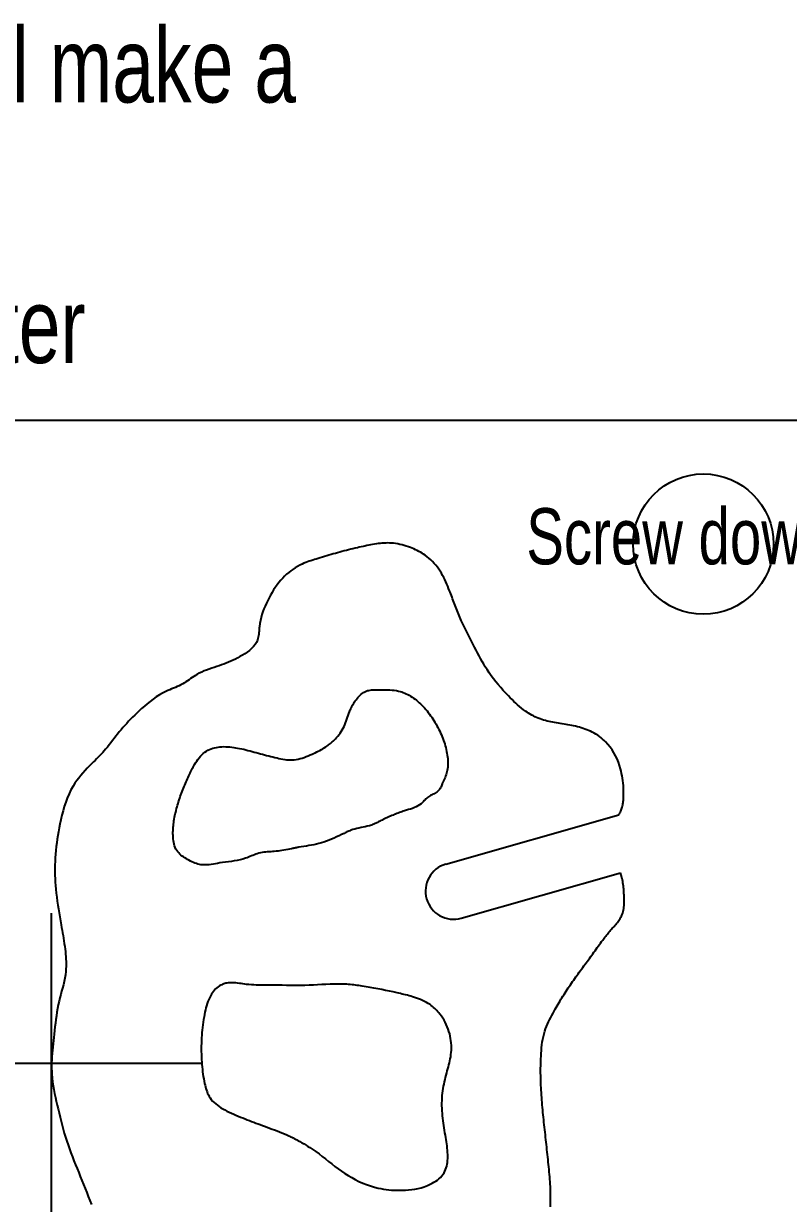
# Model space of a CAD drawing. Extents: x 0 to 30, y 0 to 14.6.
# Drawn here: x 8.78 to 13.88, y 6.77 to 14.65 of the extents above; entities that cross this region are included whole.
import ezdxf

# ---------------------------------------------------------------- set-up
doc = ezdxf.new("R2010")
doc.units = 0
doc.header["$MEASUREMENT"] = 0
doc.header["$PDMODE"] = 2
doc.layers.add('CK_LEVEL_1', color=7, linetype='CONTINUOUS')

msp = doc.modelspace()

# ---------------------------------------------------------------- linework, layer by layer
at = {"layer": 'CK_LEVEL_1', "color": 3, "linetype": 'CONTINUOUS'}
for p, q in [((0, 12), (30, 12)), ((11.5969, 9.0353), (12.7503, 9.364)), ((11.6998, 8.6744), (12.7628, 8.9774))]:
    msp.add_line(p, q, dxfattribs=at)
for points in [[(12.7503, 9.364), (12.7519, 9.3667), (12.7535, 9.3694), (12.7551, 9.3721), (12.7567, 9.3748), (12.7582, 9.3775), (12.7597, 9.3802), (12.7612, 9.383), (12.7626, 9.3857), (12.7639, 9.3886), (12.7669, 9.3953), (12.7694, 9.4022), (12.7717, 9.4092), (12.7737, 9.4164), (12.7754, 9.4236), (12.7769, 9.4309), (12.7782, 9.4382), (12.7792, 9.4456), (12.7802, 9.453), (12.781, 9.4613), (12.7817, 9.4697), (12.7823, 9.478), (12.7826, 9.4863), (12.7829, 9.4947), (12.783, 9.503), (12.783, 9.5113), (12.783, 9.5197), (12.7828, 9.528), (12.7821, 9.5442), (12.7811, 9.5604), (12.7797, 9.5766), (12.7779, 9.5927), (12.7756, 9.6089), (12.773, 9.6249), (12.7698, 9.6409), (12.7662, 9.6568), (12.762, 9.6727), (12.7553, 9.6946), (12.7476, 9.7163), (12.7388, 9.7376), (12.7289, 9.7584), (12.7179, 9.7786), (12.7059, 9.7981), (12.6927, 9.8168), (12.6784, 9.8346), (12.663, 9.8514), (12.6531, 9.861), (12.6428, 9.8703), (12.6321, 9.8791), (12.621, 9.8875), (12.6097, 9.8955), (12.598, 9.903), (12.586, 9.91), (12.5738, 9.9166), (12.5614, 9.9227), (12.5494, 9.928), (12.5373, 9.933), (12.525, 9.9375), (12.5126, 9.9417), (12.5001, 9.9456), (12.4875, 9.9492), (12.4748, 9.9525), (12.462, 9.9556), (12.4493, 9.9584), (12.4366, 9.9611), (12.4239, 9.9636), (12.4111, 9.966), (12.3984, 9.9683), (12.3856, 9.9705), (12.3729, 9.9726), (12.3601, 9.9748), (12.3473, 9.9769), (12.3345, 9.979), (12.3221, 9.9811), (12.3098, 9.9833), (12.2974, 9.9856), (12.2851, 9.9881), (12.2729, 9.9909), (12.2608, 9.9938), (12.2487, 9.9971), (12.2368, 10.0008), (12.225, 10.0048), (12.2136, 10.0092), (12.2025, 10.0139), (12.1914, 10.0191), (12.1805, 10.0245), (12.1698, 10.0303), (12.1593, 10.0364), (12.1489, 10.0428), (12.1387, 10.0495), (12.1286, 10.0564), (12.1148, 10.0665), (12.1014, 10.077), (12.0882, 10.0879), (12.0753, 10.0991), (12.0627, 10.1106), (12.0502, 10.1223), (12.038, 10.1343), (12.0259, 10.1464), (12.014, 10.1587), (11.9966, 10.1771), (11.9795, 10.1956), (11.9627, 10.2144), (11.9463, 10.2336), (11.9303, 10.253), (11.9147, 10.2728), (11.8996, 10.2929), (11.8851, 10.3134), (11.8712, 10.3342), (11.8599, 10.3522), (11.849, 10.3704), (11.8384, 10.3888), (11.8281, 10.4074), (11.818, 10.4262), (11.8081, 10.445), (11.7983, 10.4639), (11.7886, 10.4829), (11.7788, 10.5018), (11.7697, 10.5194), (11.7605, 10.537), (11.7514, 10.5547), (11.7423, 10.5723), (11.7333, 10.59), (11.7244, 10.6077), (11.7157, 10.6255), (11.7072, 10.6434), (11.699, 10.6614), (11.6941, 10.6725), (11.6894, 10.6836), (11.6847, 10.6947), (11.6801, 10.7058), (11.6756, 10.717), (11.6711, 10.7283), (11.6668, 10.7395), (11.6624, 10.7508), (11.6581, 10.7621), (11.654, 10.773), (11.6499, 10.784), (11.6458, 10.795), (11.6417, 10.806), (11.6376, 10.817), (11.6335, 10.828), (11.6294, 10.839), (11.6252, 10.85), (11.621, 10.8609), (11.6151, 10.8758), (11.6091, 10.8907), (11.6029, 10.9055), (11.5964, 10.9201), (11.5896, 10.9346), (11.5825, 10.9489), (11.575, 10.963), (11.5671, 10.9769), (11.5586, 10.9906), (11.5495, 11.0042), (11.5398, 11.0175), (11.5296, 11.0304), (11.5189, 11.0429), (11.5076, 11.0549), (11.4959, 11.0665), (11.4837, 11.0775), (11.4711, 11.0879), (11.458, 11.0978), (11.4479, 11.1047), (11.4376, 11.1113), (11.4271, 11.1176), (11.4164, 11.1236), (11.4055, 11.1292), (11.3944, 11.1345), (11.3832, 11.1396), (11.3719, 11.1444), (11.3604, 11.1489), (11.3466, 11.154), (11.3327, 11.1587), (11.3186, 11.163), (11.3045, 11.1668), (11.2902, 11.1702), (11.2759, 11.1731), (11.2615, 11.1755), (11.247, 11.1773), (11.2324, 11.1786), (11.22, 11.1792), (11.2075, 11.1794), (11.195, 11.1792), (11.1825, 11.1786), (11.17, 11.1777), (11.1575, 11.1765), (11.145, 11.1751), (11.1326, 11.1734), (11.1201, 11.1715), (11.1074, 11.1694), (11.0946, 11.1671), (11.0819, 11.1646), (11.0693, 11.162), (11.0566, 11.1593), (11.044, 11.1565), (11.0314, 11.1536), (11.0188, 11.1507), (11.0062, 11.1477), (10.9915, 11.1442), (10.9767, 11.1407), (10.962, 11.1371), (10.9473, 11.1334), (10.9325, 11.1297), (10.9178, 11.126), (10.9032, 11.1221), (10.8885, 11.1182), (10.8739, 11.1143), (10.8594, 11.1103), (10.8449, 11.1062), (10.8305, 11.102), (10.8161, 11.0978), (10.8017, 11.0935), (10.7873, 11.0892), (10.7729, 11.0849), (10.7585, 11.0806), (10.7441, 11.0762), (10.7321, 11.0725), (10.7202, 11.0689), (10.7082, 11.0651), (10.6963, 11.0612), (10.6845, 11.0571), (10.6727, 11.0529), (10.6611, 11.0484), (10.6495, 11.0436), (10.6381, 11.0386), (10.6221, 11.0307), (10.6065, 11.0222), (10.5911, 11.013), (10.5762, 11.0032), (10.5617, 10.9928), (10.5476, 10.9817), (10.534, 10.9702), (10.5208, 10.958), (10.5083, 10.9454), (10.4947, 10.9306), (10.4819, 10.9151), (10.4697, 10.8992), (10.4581, 10.8828), (10.447, 10.866), (10.4365, 10.8489), (10.4265, 10.8314), (10.4169, 10.8136), (10.4078, 10.7956), (10.3989, 10.7773), (10.3905, 10.7587), (10.3827, 10.74), (10.3755, 10.721), (10.3691, 10.7018), (10.3634, 10.6823), (10.3586, 10.6626), (10.3549, 10.6425), (10.3521, 10.6221), (10.3512, 10.6118), (10.3504, 10.6014), (10.3496, 10.591), (10.3488, 10.5806), (10.3478, 10.5704), (10.3465, 10.5603), (10.3447, 10.5504), (10.3424, 10.5408), (10.3395, 10.5314), (10.3324, 10.5157), (10.3233, 10.501), (10.3122, 10.4873), (10.2996, 10.4744), (10.2856, 10.4623), (10.2707, 10.4509), (10.255, 10.4403), (10.2388, 10.4303), (10.2225, 10.4209), (10.2072, 10.4125), (10.192, 10.4046), (10.1768, 10.3972), (10.1616, 10.3901), (10.1463, 10.3834), (10.131, 10.377), (10.1156, 10.3709), (10.1001, 10.3651), (10.0844, 10.3596), (10.0676, 10.354), (10.0507, 10.3485), (10.0338, 10.3429), (10.0169, 10.3373), (10.0001, 10.3313), (9.9835, 10.3249), (9.9672, 10.318), (9.9512, 10.3104), (9.9357, 10.302), (9.9249, 10.2954), (9.9143, 10.2885), (9.9038, 10.2812), (9.8934, 10.2739), (9.8831, 10.2664), (9.8727, 10.2591), (9.8622, 10.2519), (9.8516, 10.245), (9.8407, 10.2385), (9.8288, 10.232), (9.8166, 10.2261), (9.8042, 10.2205), (9.7916, 10.2151), (9.779, 10.21), (9.7663, 10.2048), (9.7537, 10.1996), (9.7411, 10.1943), (9.7287, 10.1886), (9.7065, 10.1774), (9.685, 10.165), (9.664, 10.1516), (9.6436, 10.1373), (9.6236, 10.1222), (9.6041, 10.1064), (9.585, 10.0901), (9.5663, 10.0734), (9.5478, 10.0564), (9.5338, 10.0432), (9.52, 10.03), (9.5064, 10.0165), (9.493, 10.003), (9.4797, 9.9893), (9.4667, 9.9754), (9.4539, 9.9612), (9.4414, 9.9469), (9.4291, 9.9324), (9.4175, 9.9182), (9.406, 9.9038), (9.3948, 9.8893), (9.3835, 9.8747), (9.3723, 9.8602), (9.361, 9.8457), (9.3496, 9.8313), (9.338, 9.8171), (9.3261, 9.8031), (9.3164, 9.792), (9.3065, 9.7812), (9.2965, 9.7704), (9.2863, 9.7598), (9.276, 9.7492), (9.2656, 9.7387), (9.2552, 9.7282), (9.2448, 9.7177), (9.2344, 9.7072), (9.219, 9.6916), (9.2039, 9.6758), (9.1889, 9.6598), (9.1743, 9.6435), (9.1601, 9.6269), (9.1464, 9.61), (9.1333, 9.5927), (9.121, 9.575), (9.1094, 9.5568), (9.0948, 9.5309), (9.0817, 9.5042), (9.07, 9.4767), (9.0596, 9.4485), (9.0502, 9.4199), (9.0419, 9.3908), (9.0343, 9.3615), (9.0275, 9.3319), (9.0212, 9.3023), (9.0162, 9.2772), (9.0116, 9.2522), (9.0072, 9.2272), (9.0033, 9.2022), (8.9997, 9.1772), (8.9966, 9.1522), (8.9939, 9.1271), (8.9916, 9.102), (8.9898, 9.0768), (8.9886, 9.0538), (8.9879, 9.0307), (8.9875, 9.0076), (8.9876, 8.9844), (8.988, 8.9613), (8.9889, 8.9382), (8.9901, 8.9151), (8.9917, 8.892), (8.9936, 8.8689), (8.9964, 8.8422), (8.9995, 8.8156), (9.0031, 8.789), (9.0069, 8.7625), (9.0111, 8.736), (9.0154, 8.7096), (9.0199, 8.6832), (9.0246, 8.6568), (9.0293, 8.6304), (9.0325, 8.6125), (9.0356, 8.5946), (9.0388, 8.5767), (9.0418, 8.5587), (9.0448, 8.5408), (9.0476, 8.5228), (9.0503, 8.5047), (9.0529, 8.4866), (9.0552, 8.4685), (9.0572, 8.4519), (9.0589, 8.4353), (9.0603, 8.4187), (9.0614, 8.4021), (9.0621, 8.3854), (9.0624, 8.3688), (9.0622, 8.3522), (9.0615, 8.3357), (9.0602, 8.3193), (9.0574, 8.2969), (9.0536, 8.2747), (9.0491, 8.2525), (9.0439, 8.2305), (9.0383, 8.2084), (9.0325, 8.1864), (9.0267, 8.1644), (9.021, 8.1424), (9.0156, 8.1203), (9.0103, 8.0961), (9.0056, 8.0719), (9.0013, 8.0475), (8.9975, 8.0231), (8.994, 7.9986), (8.9908, 7.974), (8.9878, 7.9494), (8.9849, 7.9248), (8.9821, 7.9001), (8.9797, 7.8788), (8.9773, 7.8574), (8.975, 7.836), (8.9728, 7.8146), (8.9708, 7.7933), (8.9691, 7.7719), (8.9677, 7.7505), (8.9666, 7.7291), (8.9659, 7.7078)], [(9.8413, 9.5319), (9.8455, 9.5423), (9.8497, 9.5528), (9.854, 9.5632), (9.8584, 9.5736), (9.8629, 9.584), (9.8674, 9.5943), (9.872, 9.6046), (9.8767, 9.6148), (9.8814, 9.625), (9.8853, 9.6335), (9.8893, 9.6419), (9.8934, 9.6503), (9.8975, 9.6587), (9.9018, 9.6671), (9.9061, 9.6754), (9.9106, 9.6837), (9.9152, 9.6919), (9.9199, 9.7002), (9.9268, 9.7117), (9.9342, 9.7231), (9.9419, 9.7342), (9.95, 9.745), (9.9586, 9.7553), (9.9677, 9.7651), (9.9773, 9.7741), (9.9875, 9.7825), (9.9983, 9.7899), (10.0085, 9.7958), (10.0191, 9.801), (10.0302, 9.8054), (10.0416, 9.8092), (10.0532, 9.8123), (10.065, 9.8149), (10.077, 9.8168), (10.089, 9.8183), (10.1011, 9.8192), (10.1145, 9.8197), (10.1278, 9.8196), (10.1411, 9.8191), (10.1543, 9.8181), (10.1675, 9.8167), (10.1806, 9.815), (10.1937, 9.8129), (10.2067, 9.8106), (10.2197, 9.808), (10.2339, 9.805), (10.2479, 9.8019), (10.262, 9.7985), (10.276, 9.795), (10.29, 9.7914), (10.3039, 9.7877), (10.3178, 9.784), (10.3317, 9.7802), (10.3456, 9.7764), (10.3594, 9.7726), (10.3731, 9.7689), (10.3869, 9.7652), (10.4006, 9.7616), (10.4144, 9.758), (10.4283, 9.7544), (10.4422, 9.751), (10.4562, 9.7476), (10.4702, 9.7443), (10.4829, 9.7415), (10.4956, 9.7388), (10.5084, 9.7364), (10.5212, 9.7343), (10.534, 9.7327), (10.5468, 9.7315), (10.5596, 9.7309), (10.5723, 9.731), (10.5849, 9.7318), (10.5984, 9.7336), (10.6119, 9.7362), (10.6252, 9.7396), (10.6384, 9.7437), (10.6516, 9.7482), (10.6647, 9.7533), (10.6776, 9.7586), (10.6905, 9.7642), (10.7033, 9.7699), (10.7139, 9.7748), (10.7245, 9.7796), (10.7349, 9.7846), (10.7452, 9.7896), (10.7555, 9.7948), (10.7656, 9.8002), (10.7755, 9.8059), (10.7853, 9.8117), (10.795, 9.8179), (10.8015, 9.8223), (10.8079, 9.8268), (10.8142, 9.8315), (10.8204, 9.8364), (10.8265, 9.8413), (10.8326, 9.8464), (10.8385, 9.8516), (10.8444, 9.857), (10.8501, 9.8625), (10.8591, 9.8714), (10.8677, 9.8807), (10.8761, 9.8902), (10.8841, 9.9001), (10.8917, 9.9102), (10.8988, 9.9206), (10.9055, 9.9313), (10.9117, 9.9422), (10.9173, 9.9534), (10.9227, 9.9655), (10.9275, 9.9778), (10.9319, 9.9903), (10.9361, 10.0029), (10.9402, 10.0156), (10.9443, 10.0282), (10.9485, 10.0407), (10.953, 10.0531), (10.958, 10.0653), (10.9615, 10.0732), (10.9652, 10.0809), (10.9691, 10.0885), (10.9733, 10.0961), (10.9777, 10.1035), (10.9823, 10.1109), (10.9872, 10.1182), (10.9922, 10.1254), (10.9975, 10.1325), (11.0037, 10.1406), (11.0102, 10.1485), (11.017, 10.1561), (11.0241, 10.1633), (11.0315, 10.1701), (11.0392, 10.1764), (11.0472, 10.1819), (11.0556, 10.1867), (11.0643, 10.1907), (11.0728, 10.1936), (11.0815, 10.1957), (11.0904, 10.1972), (11.0996, 10.1982), (11.1089, 10.1988), (11.1183, 10.199), (11.1278, 10.1991), (11.1373, 10.199), (11.1469, 10.1989), (11.1623, 10.1988), (11.1776, 10.1989), (11.1928, 10.1989), (11.2079, 10.1988), (11.2229, 10.1984), (11.2377, 10.1975), (11.2524, 10.1961), (11.2671, 10.1939), (11.2816, 10.191), (11.292, 10.1883), (11.3024, 10.1851), (11.3126, 10.1814), (11.3227, 10.1773), (11.3327, 10.1728), (11.3426, 10.1679), (11.3523, 10.1626), (11.3617, 10.157), (11.371, 10.1512), (11.3812, 10.1442), (11.3911, 10.1369), (11.4008, 10.1293), (11.4102, 10.1213), (11.4193, 10.1132), (11.4282, 10.1047), (11.4369, 10.0961), (11.4454, 10.0872), (11.4537, 10.0781), (11.4624, 10.0681), (11.4709, 10.058), (11.4791, 10.0477), (11.4871, 10.0371), (11.4949, 10.0265), (11.5025, 10.0156), (11.5099, 10.0046), (11.5171, 9.9935), (11.524, 9.9822), (11.5308, 9.9706), (11.5374, 9.9589), (11.5437, 9.9471), (11.5498, 9.9351), (11.5557, 9.9231), (11.5613, 9.9109), (11.5666, 9.8986), (11.5717, 9.8862), (11.5765, 9.8737), (11.5808, 9.8618), (11.5849, 9.8498), (11.5887, 9.8377), (11.5922, 9.8255), (11.5954, 9.8132), (11.5984, 9.8008), (11.6011, 9.7884), (11.6036, 9.7758), (11.6057, 9.7631), (11.6074, 9.7516), (11.6088, 9.74), (11.6099, 9.7285), (11.6106, 9.7169), (11.6108, 9.7054), (11.6106, 9.6939), (11.6098, 9.6825), (11.6084, 9.6713), (11.6063, 9.6603), (11.604, 9.651), (11.6013, 9.6418), (11.5982, 9.6328), (11.5948, 9.6238), (11.5911, 9.6148), (11.5873, 9.6058), (11.5834, 9.5967), (11.5794, 9.5876), (11.5755, 9.5784), (11.5727, 9.5719), (11.57, 9.5653), (11.5671, 9.5588), (11.5642, 9.5524), (11.5611, 9.5462), (11.5577, 9.5402), (11.554, 9.5346), (11.55, 9.5293), (11.5455, 9.5244), (11.5393, 9.519), (11.5326, 9.5143), (11.5254, 9.5099), (11.5179, 9.5059), (11.5102, 9.502), (11.5024, 9.4982), (11.4947, 9.4942), (11.4872, 9.4899), (11.4801, 9.4852), (11.4742, 9.4806), (11.4686, 9.4757), (11.4632, 9.4705), (11.458, 9.4652), (11.4529, 9.4597), (11.4478, 9.4543), (11.4427, 9.449), (11.4374, 9.4438), (11.432, 9.4389), (11.4215, 9.4309), (11.4103, 9.424), (11.3985, 9.4179), (11.3862, 9.4126), (11.3735, 9.4078), (11.3605, 9.4035), (11.3474, 9.3994), (11.3342, 9.3954), (11.3211, 9.3914), (11.3124, 9.3886), (11.3037, 9.3857), (11.295, 9.3827), (11.2865, 9.3797), (11.278, 9.3765), (11.2695, 9.3733), (11.2611, 9.37), (11.2527, 9.3667), (11.2443, 9.3633), (11.2361, 9.3598), (11.2279, 9.3563), (11.2197, 9.3528), (11.2115, 9.3491), (11.2034, 9.3454), (11.1952, 9.3416), (11.1871, 9.3378), (11.1791, 9.3338), (11.171, 9.3298), (11.1632, 9.3258), (11.1553, 9.3218), (11.1475, 9.3178), (11.1396, 9.3139), (11.1317, 9.31), (11.1238, 9.3063), (11.1157, 9.3028), (11.1077, 9.2995), (11.0995, 9.2964), (11.086, 9.2921), (11.0723, 9.2884), (11.0584, 9.2852), (11.0444, 9.2823), (11.0304, 9.2795), (11.0164, 9.2767), (11.0025, 9.2736), (10.9887, 9.27), (10.9752, 9.2659), (10.9686, 9.2636), (10.962, 9.2612), (10.9556, 9.2586), (10.9491, 9.2559), (10.9427, 9.253), (10.9364, 9.2501), (10.93, 9.2471), (10.9237, 9.2441), (10.9174, 9.241), (10.9008, 9.233), (10.8843, 9.225), (10.8677, 9.2171), (10.851, 9.2094), (10.8343, 9.202), (10.8174, 9.195), (10.8004, 9.1885), (10.7832, 9.1825), (10.7658, 9.1771), (10.7494, 9.1727), (10.7329, 9.1688), (10.7162, 9.1653), (10.6994, 9.1622), (10.6826, 9.1593), (10.6657, 9.1565), (10.6488, 9.1538), (10.6319, 9.151), (10.6151, 9.148), (10.6097, 9.1471), (10.6044, 9.1461), (10.599, 9.145), (10.5936, 9.144), (10.5883, 9.1429), (10.5829, 9.1419), (10.5776, 9.1408), (10.5722, 9.1397), (10.5669, 9.1387), (10.5541, 9.1361), (10.5412, 9.1337), (10.5284, 9.1313), (10.5155, 9.129), (10.5026, 9.1268), (10.4897, 9.1249), (10.4767, 9.1231), (10.4637, 9.1215), (10.4506, 9.1202), (10.4391, 9.1192), (10.4276, 9.1184), (10.416, 9.1176), (10.4045, 9.1167), (10.393, 9.1157), (10.3816, 9.1144), (10.3703, 9.1127), (10.3591, 9.1106), (10.348, 9.108), (10.3381, 9.1051), (10.3282, 9.1018), (10.3185, 9.0981), (10.3088, 9.0942), (10.2991, 9.0902), (10.2894, 9.0862), (10.2798, 9.0822), (10.2701, 9.0783), (10.2603, 9.0747), (10.2418, 9.0689), (10.223, 9.0641), (10.2041, 9.0601), (10.1849, 9.0568), (10.1656, 9.0539), (10.1461, 9.0513), (10.1265, 9.0488), (10.1068, 9.0461), (10.0871, 9.0431), (10.0731, 9.0407), (10.059, 9.0381), (10.0449, 9.0357), (10.0309, 9.0335), (10.017, 9.0316), (10.0031, 9.0303), (9.9893, 9.0298), (9.9757, 9.0301), (9.9621, 9.0315), (9.9519, 9.0334), (9.9416, 9.0359), (9.9315, 9.039), (9.9215, 9.0426), (9.9115, 9.0468), (9.9016, 9.0513), (9.8918, 9.0562), (9.8821, 9.0614), (9.8724, 9.0668), (9.8632, 9.0722), (9.8542, 9.0778), (9.8453, 9.0836), (9.8368, 9.0897), (9.8286, 9.0962), (9.8209, 9.1029), (9.8138, 9.1101), (9.8072, 9.1177), (9.8013, 9.1258), (9.7955, 9.1356), (9.7906, 9.146), (9.7865, 9.1569), (9.7833, 9.1682), (9.7807, 9.1798), (9.7787, 9.1917), (9.7772, 9.2037), (9.7763, 9.2157), (9.7757, 9.2277), (9.7754, 9.2388), (9.7754, 9.2497), (9.7757, 9.2606), (9.7762, 9.2714), (9.777, 9.2822), (9.7779, 9.2929), (9.7791, 9.3036), (9.7805, 9.3142), (9.7821, 9.3249), (9.784, 9.3365), (9.7862, 9.3482), (9.7885, 9.3598), (9.7911, 9.3714), (9.7938, 9.383), (9.7966, 9.3946), (9.7996, 9.4061), (9.8028, 9.4176), (9.8061, 9.429), (9.8095, 9.4406), (9.8131, 9.4522), (9.8168, 9.4637), (9.8206, 9.4751), (9.8245, 9.4866), (9.8286, 9.4979), (9.8327, 9.5093), (9.837, 9.5206), (9.8413, 9.5319)], [(12.3201, 8.055), (12.3264, 8.0662), (12.3327, 8.0774), (12.3391, 8.0885), (12.3454, 8.0997), (12.3518, 8.1108), (12.3583, 8.1219), (12.3648, 8.133), (12.3715, 8.144), (12.3782, 8.1549), (12.385, 8.1659), (12.3919, 8.1767), (12.3989, 8.1875), (12.406, 8.1983), (12.4132, 8.209), (12.4204, 8.2196), (12.4276, 8.2303), (12.435, 8.2408), (12.4423, 8.2514), (12.4497, 8.2619), (12.4571, 8.2724), (12.4646, 8.2829), (12.472, 8.2933), (12.4795, 8.3037), (12.4871, 8.3141), (12.4946, 8.3245), (12.5022, 8.3349), (12.5098, 8.3452), (12.5174, 8.3555), (12.5249, 8.3657), (12.5325, 8.3759), (12.5401, 8.3861), (12.5477, 8.3963), (12.5552, 8.4065), (12.5628, 8.4168), (12.5703, 8.427), (12.5777, 8.4373), (12.585, 8.4474), (12.5923, 8.4576), (12.5995, 8.4677), (12.6067, 8.4779), (12.614, 8.4881), (12.6212, 8.4982), (12.6285, 8.5083), (12.6358, 8.5184), (12.6432, 8.5285), (12.6483, 8.5353), (12.6534, 8.542), (12.6585, 8.5488), (12.6637, 8.5554), (12.6689, 8.5621), (12.6742, 8.5686), (12.6795, 8.5752), (12.6849, 8.5816), (12.6904, 8.588), (12.6961, 8.5944), (12.7018, 8.6007), (12.7075, 8.607), (12.7132, 8.6133), (12.7189, 8.6197), (12.7246, 8.6261), (12.7302, 8.6325), (12.7358, 8.6391), (12.7412, 8.6458), (12.7463, 8.6524), (12.7512, 8.6592), (12.7559, 8.6661), (12.7604, 8.6732), (12.7646, 8.6804), (12.7685, 8.6877), (12.772, 8.6952), (12.7751, 8.7028), (12.7778, 8.7106), (12.7804, 8.7201), (12.7825, 8.7297), (12.784, 8.7395), (12.785, 8.7495), (12.7857, 8.7595), (12.786, 8.7695), (12.7862, 8.7796), (12.7861, 8.7897), (12.786, 8.7997), (12.7859, 8.8051), (12.7859, 8.8105), (12.7858, 8.8159), (12.7857, 8.8213), (12.7855, 8.8267), (12.7854, 8.832), (12.7852, 8.8374), (12.785, 8.8428), (12.7847, 8.8481), (12.7841, 8.8585), (12.7834, 8.8688), (12.7824, 8.8791), (12.7813, 8.8895), (12.78, 8.8998), (12.7784, 8.91), (12.7767, 8.9203), (12.7747, 8.9304), (12.7725, 8.9406), (12.7715, 8.9447), (12.7705, 8.9488), (12.7695, 8.9529), (12.7684, 8.957), (12.7673, 8.9611), (12.7662, 8.9651), (12.765, 8.9692), (12.7639, 8.9733), (12.7628, 8.9774)], [(10.7284, 7.1165), (10.7501, 7.1006), (10.7714, 7.0843), (10.7925, 7.0678), (10.8136, 7.0511), (10.8347, 7.0345), (10.8559, 7.018), (10.8773, 7.0018), (10.8991, 6.9861), (10.9213, 6.9709), (10.9445, 6.9562), (10.9681, 6.9424), (10.9923, 6.9294), (11.0169, 6.9173), (11.042, 6.9062), (11.0675, 6.8962), (11.0933, 6.8872), (11.1195, 6.8794), (11.1459, 6.8728), (11.1634, 6.8692), (11.1809, 6.8661), (11.1985, 6.8635), (11.2162, 6.8614), (11.234, 6.8598), (11.2517, 6.8587), (11.2696, 6.858), (11.2874, 6.8578), (11.3053, 6.8581), (11.3267, 6.859), (11.3481, 6.8605), (11.3694, 6.8629), (11.3906, 6.8662), (11.4115, 6.8704), (11.4323, 6.8756), (11.4528, 6.882), (11.473, 6.8896), (11.4929, 6.8985), (11.5051, 6.9047), (11.517, 6.9115), (11.5286, 6.9188), (11.5397, 6.9267), (11.5502, 6.9352), (11.56, 6.9443), (11.5691, 6.954), (11.5773, 6.9644), (11.5844, 6.9754), (11.5901, 6.9859), (11.5948, 6.997), (11.5988, 7.0085), (11.602, 7.0202), (11.6046, 7.0323), (11.6065, 7.0445), (11.6078, 7.0569), (11.6087, 7.0693), (11.6091, 7.0817), (11.6091, 7.0963), (11.6086, 7.1108), (11.6076, 7.1252), (11.6063, 7.1396), (11.6047, 7.1538), (11.6028, 7.168), (11.6007, 7.1822), (11.5985, 7.1964), (11.5962, 7.2105), (11.5935, 7.2265), (11.5908, 7.2424), (11.5882, 7.2584), (11.5856, 7.2744), (11.5831, 7.2904), (11.5808, 7.3064), (11.5786, 7.3225), (11.5766, 7.3386), (11.5749, 7.3547), (11.5733, 7.3716), (11.5721, 7.3886), (11.5712, 7.4056), (11.5707, 7.4226), (11.5706, 7.4396), (11.5709, 7.4566), (11.5716, 7.4735), (11.5728, 7.4904), (11.5745, 7.5072), (11.5764, 7.5223), (11.5788, 7.5374), (11.5814, 7.5524), (11.5844, 7.5673), (11.5876, 7.5822), (11.5911, 7.5971), (11.5948, 7.612), (11.5987, 7.6268), (11.6026, 7.6415), (11.6063, 7.655), (11.61, 7.6685), (11.6137, 7.6819), (11.6172, 7.6954), (11.6205, 7.7089), (11.6236, 7.7225), (11.6264, 7.7361), (11.6288, 7.7497), (11.6308, 7.7635), (11.6324, 7.779), (11.6333, 7.7945), (11.6337, 7.8102), (11.6334, 7.8258), (11.6324, 7.8414), (11.6308, 7.857), (11.6285, 7.8725), (11.6256, 7.8878), (11.622, 7.9031), (11.6175, 7.9189), (11.6123, 7.9345), (11.6063, 7.9498), (11.5997, 7.9648), (11.5924, 7.9796), (11.5845, 7.994), (11.5759, 8.008), (11.5667, 8.0216), (11.5568, 8.0348), (11.5505, 8.0427), (11.5438, 8.0504), (11.537, 8.058), (11.5299, 8.0653), (11.5226, 8.0723), (11.5151, 8.0791), (11.5073, 8.0856), (11.4994, 8.0919), (11.4912, 8.0978), (11.4793, 8.1056), (11.4669, 8.1127), (11.4543, 8.1194), (11.4413, 8.1255), (11.4281, 8.1311), (11.4147, 8.1363), (11.4011, 8.1412), (11.3874, 8.1457), (11.3736, 8.15), (11.3623, 8.1533), (11.351, 8.1566), (11.3396, 8.1597), (11.3283, 8.1626), (11.3169, 8.1655), (11.3055, 8.1683), (11.2941, 8.1711), (11.2827, 8.1737), (11.2713, 8.1764), (11.2456, 8.1821), (11.2199, 8.1876), (11.1941, 8.1929), (11.1683, 8.1981), (11.1424, 8.203), (11.1165, 8.2078), (11.0905, 8.2124), (11.0645, 8.2167), (11.0385, 8.2209), (11.0271, 8.2227), (11.0158, 8.2244), (11.0044, 8.226), (10.9931, 8.2276), (10.9817, 8.229), (10.9703, 8.2303), (10.9589, 8.2315), (10.9476, 8.2326), (10.9362, 8.2334), (10.9083, 8.2348), (10.8804, 8.2352), (10.8525, 8.2348), (10.8245, 8.2339), (10.7966, 8.2325), (10.7686, 8.2309), (10.7406, 8.2293), (10.7126, 8.2278), (10.6847, 8.2265), (10.6545, 8.2257), (10.6243, 8.2253), (10.5941, 8.2253), (10.564, 8.2256), (10.5338, 8.226), (10.5037, 8.2265), (10.4735, 8.2271), (10.4433, 8.2275), (10.4131, 8.2277), (10.3967, 8.2277), (10.3804, 8.2277), (10.3641, 8.2277), (10.3478, 8.2278), (10.3315, 8.2282), (10.3152, 8.2287), (10.2989, 8.2296), (10.2827, 8.2309), (10.2665, 8.2326), (10.2545, 8.2342), (10.2425, 8.236), (10.2305, 8.2378), (10.2184, 8.2395), (10.2064, 8.2411), (10.1944, 8.2424), (10.1823, 8.2433), (10.1702, 8.2437), (10.158, 8.2435), (10.1506, 8.243), (10.1432, 8.2422), (10.1359, 8.2412), (10.1286, 8.2398), (10.1214, 8.2381), (10.1144, 8.236), (10.1074, 8.2336), (10.1006, 8.2308), (10.0941, 8.2277), (10.0849, 8.2224), (10.0762, 8.2163), (10.0679, 8.2096), (10.0601, 8.2022), (10.0527, 8.1943), (10.0458, 8.1859), (10.0394, 8.1771), (10.0333, 8.1681), (10.0278, 8.1588), (10.0207, 8.1456), (10.0144, 8.1321), (10.0088, 8.1184), (10.0039, 8.1044), (9.9994, 8.0903), (9.9955, 8.076), (9.992, 8.0617), (9.9888, 8.0472), (9.9859, 8.0327), (9.9826, 8.0153), (9.9797, 7.9979), (9.977, 7.9805), (9.9746, 7.963), (9.9724, 7.9456), (9.9705, 7.9281), (9.9689, 7.9105), (9.9675, 7.893), (9.9664, 7.8754), (9.9655, 7.8573), (9.9649, 7.8392), (9.9645, 7.8211), (9.9643, 7.803), (9.9645, 7.7849), (9.9648, 7.7669), (9.9654, 7.7488), (9.9663, 7.7308), (9.9674, 7.7128), (9.9686, 7.697), (9.9699, 7.6812), (9.9715, 7.6654), (9.9734, 7.6496), (9.9755, 7.6339), (9.9779, 7.6181), (9.9805, 7.6024), (9.9835, 7.5866), (9.9869, 7.5709), (9.9894, 7.5597), (9.9923, 7.5485), (9.9954, 7.5374), (9.9988, 7.5264), (10.0026, 7.5157), (10.0069, 7.5052), (10.0116, 7.495), (10.0169, 7.4851), (10.0228, 7.4756), (10.031, 7.4643), (10.0402, 7.4537), (10.0501, 7.4438), (10.0607, 7.4344), (10.072, 7.4255), (10.0837, 7.4171), (10.0958, 7.4092), (10.1082, 7.4017), (10.1207, 7.3947), (10.1356, 7.3868), (10.1506, 7.3793), (10.1657, 7.3723), (10.1808, 7.3656), (10.196, 7.3591), (10.2113, 7.3529), (10.2266, 7.3468), (10.242, 7.3408), (10.2574, 7.3348), (10.2717, 7.3293), (10.2861, 7.3238), (10.3004, 7.3183), (10.3148, 7.3128), (10.3292, 7.3073), (10.3436, 7.3018), (10.3581, 7.2964), (10.3725, 7.291), (10.387, 7.2856), (10.4036, 7.2794), (10.4202, 7.2733), (10.4369, 7.2672), (10.4534, 7.2609), (10.47, 7.2546), (10.4864, 7.2481), (10.5028, 7.2415), (10.5191, 7.2346), (10.5353, 7.2275), (10.5437, 7.2237), (10.552, 7.2199), (10.5602, 7.2159), (10.5684, 7.2119), (10.5766, 7.2078), (10.5848, 7.2036), (10.5929, 7.1994), (10.601, 7.1951), (10.6091, 7.1908), (10.6228, 7.1832), (10.6364, 7.1755), (10.6499, 7.1676), (10.6633, 7.1595), (10.6765, 7.1513), (10.6897, 7.1429), (10.7027, 7.1342), (10.7156, 7.1254), (10.7284, 7.1165)]]:
    msp.add_lwpolyline(points, dxfattribs=at)
at = {"layer": 'CK_LEVEL_1', "color": 6, "linetype": 'CONTINUOUS'}
for points in [[(12.2947, 6.7477), (12.2953, 6.7714), (12.2957, 6.795), (12.2958, 6.8187), (12.2955, 6.8424), (12.2949, 6.866), (12.2942, 6.8824), (12.2933, 6.8988), (12.2923, 6.9153), (12.2911, 6.9317), (12.2897, 6.9481), (12.2883, 6.9645), (12.2868, 6.9808), (12.2852, 6.9972), (12.2836, 7.0136), (12.2819, 7.0302), (12.2803, 7.0468), (12.2785, 7.0633), (12.2768, 7.0799), (12.2751, 7.0965), (12.2733, 7.113), (12.2715, 7.1296), (12.2697, 7.1462), (12.2679, 7.1627), (12.2661, 7.1793), (12.2642, 7.196), (12.2624, 7.2126), (12.2605, 7.2292), (12.2586, 7.2458), (12.2568, 7.2624), (12.2549, 7.2791), (12.2531, 7.2957), (12.2513, 7.3123), (12.2496, 7.3288), (12.2479, 7.3454), (12.2463, 7.3619), (12.2446, 7.3784), (12.2431, 7.395), (12.2416, 7.4115), (12.2401, 7.4281), (12.2387, 7.4446), (12.2374, 7.4612), (12.2362, 7.4776), (12.235, 7.4939), (12.234, 7.5102), (12.233, 7.5266), (12.2321, 7.543), (12.2313, 7.5593), (12.2306, 7.5757), (12.2301, 7.592), (12.2297, 7.6084), (12.2293, 7.6244), (12.2292, 7.6404), (12.2291, 7.6564), (12.2292, 7.6724), (12.2294, 7.6884), (12.2297, 7.7044), (12.2302, 7.7205), (12.2308, 7.7366), (12.2316, 7.7527), (12.2326, 7.7717), (12.234, 7.7907), (12.2356, 7.8098), (12.2377, 7.8287), (12.2403, 7.8475), (12.2435, 7.8662), (12.2473, 7.8847), (12.2519, 7.903), (12.2572, 7.9211), (12.2625, 7.9365), (12.2685, 7.9517), (12.2749, 7.9668), (12.2818, 7.9817), (12.289, 7.9965), (12.2965, 8.0112), (12.3043, 8.0258), (12.3122, 8.0404), (12.3201, 8.055)], [(8.9659, 7.7078), (8.9657, 7.6996), (8.9656, 7.6913), (8.9656, 7.6831), (8.9657, 7.6749), (8.9658, 7.6667), (8.9661, 7.6585), (8.9664, 7.6503), (8.9668, 7.6421), (8.9672, 7.6339), (8.9694, 7.6078), (8.9724, 7.5817), (8.9761, 7.5558), (8.9805, 7.5299), (8.9854, 7.504), (8.9907, 7.4782), (8.9964, 7.4525), (9.0024, 7.4268), (9.0085, 7.4011), (9.0151, 7.3741), (9.0217, 7.3471), (9.0285, 7.3202), (9.0355, 7.2933), (9.0428, 7.2666), (9.0503, 7.2399), (9.0582, 7.2134), (9.0665, 7.1869), (9.0752, 7.1607), (9.0845, 7.1341), (9.0942, 7.1077), (9.1043, 7.0814), (9.1146, 7.0551), (9.1251, 7.029), (9.1358, 7.0028), (9.1465, 6.9767), (9.1572, 6.9506), (9.1678, 6.9244), (9.1785, 6.8976), (9.189, 6.8708), (9.1996, 6.844), (9.2102, 6.8173), (9.221, 6.7906), (9.232, 6.764)]]:
    msp.add_lwpolyline(points, dxfattribs=at)
at = {"layer": 'CK_LEVEL_1', "color": 3, "linetype": 'CONTINUOUS'}
msp.add_circle((13.3149, 11.1718), 0.4684, dxfattribs=at)
msp.add_arc((11.6483, 8.8549), 0.1876, 105.90545, 285.90545, dxfattribs=at)
at = {"layer": 'CK_LEVEL_1', "color": 6, "linetype": 'CONTINUOUS'}
msp.add_point((8.9659, 7.7078), dxfattribs=at)

# ---------------------------------------------------------------- texts
at = {"layer": 'CK_LEVEL_1', "color": 3, "linetype": 'CONTINUOUS', "width": 0.75}
for s, p in [('Parts are set for 3/8" thick ply.  This will make a', (0.0798, 14.1202)), ('Start tool path at point.  Use a 1/4" cutter', (0.15, 12.3809))]:
    msp.add_text(s, height=0.5, dxfattribs=at).set_placement(p)
at = {"layer": 'CK_LEVEL_1', "color": 7, "linetype": 'CONTINUOUS', "width": 0.75}
msp.add_text('Screw down', height=0.375, dxfattribs=at).set_placement((12.1335, 11.0368))

doc.saveas('drawing.dxf')
